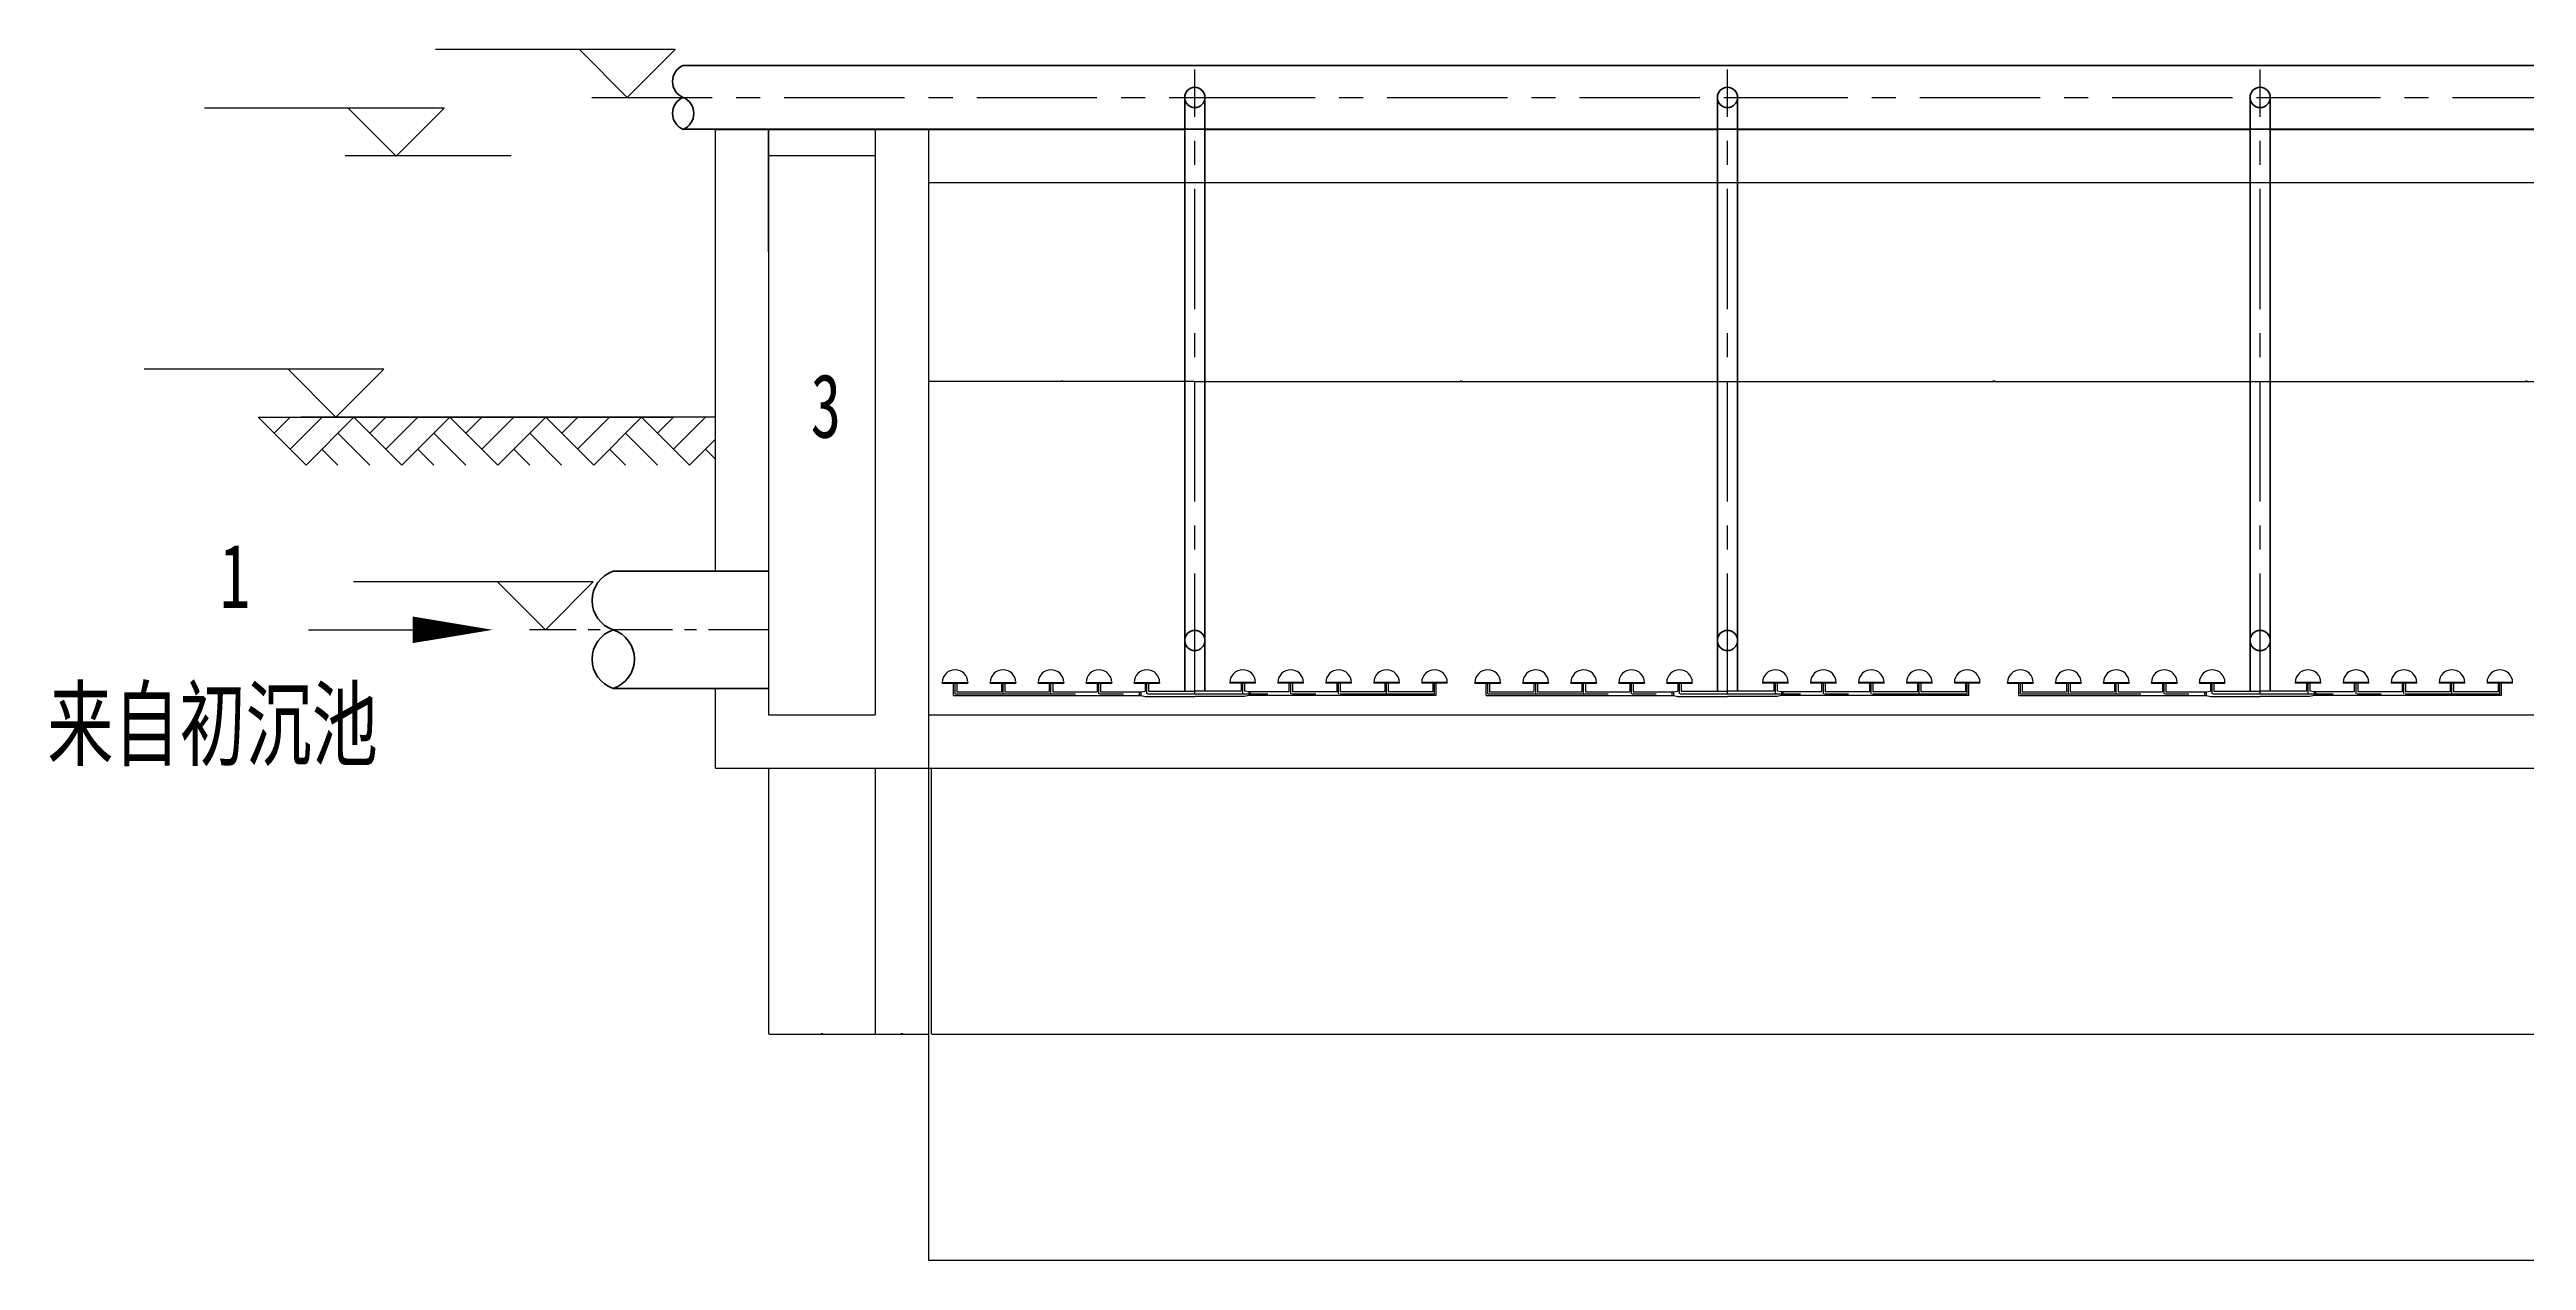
# Model space of a CAD drawing. Header units: millimetres. Extents: x -299291 to 688124, y -407813 to 623474.
# Drawn here: x 547299 to 560378, y -309678 to -303281 of the extents above; entities that cross this region are included whole.
import ezdxf

# ---------------------------------------------------------------- set-up
doc = ezdxf.new("R2010")
doc.units = ezdxf.units.MM
doc.linetypes.add('CENTER', pattern=[50.8, 31.75, -6.35, 6.35, -6.35])
doc.layers.add('空气管', color=2, linetype='Continuous', lineweight=53)
doc.layers.add('轴线', color=6, linetype='CENTER')
doc.styles.get("Standard").update_dxf_attribs({"font": 'txt', "bigfont": 'gbcbig.shx'})
doc.styles.add('长仿宋体', font='simfang.ttf', dxfattribs={"width": 0.7})
doc.dimstyles.new('ISO-25', dxfattribs={"dimtxt": 2.5, "dimasz": 2.5, "dimexe": 1.25, "dimexo": 0.625, "dimtad": 1, "dimtxsty": 'Standard', "dimcen": 2.5, "dimadec": 0, "dimazin": 0, "dimtfac": 1, "dimtmove": 0, "dimatfit": 3, "dimfxl": 1, "dimarcsym": 0})

# ---------------------------------------------------------------- blocks, each defined once
blk = doc.blocks.new('biao')
for p, q in [((39035, 59304), (42035, 59304)), ((39035, 59304), (39635, 59304)), ((39635, 58704), (39035, 59304)), ((39635, 58704), (40235, 59304))]:
    blk.add_line(p, q)
blk = doc.blocks.new('*D190')
at = {"color": 0, "lineweight": -2, "ltscale": 20, "transparency": 16777216}
for p, q in [((551940, -305035), (551940, -305034)), ((553344, -305035), (551943, -305035)), ((553346, -305035), (553346, -305034))]:
    blk.add_line(p, q, dxfattribs=at)
at = {"color": 0, "ltscale": 20, "transparency": 16777216}
for points in [[(551943, -305035), (551943, -305036), (551940, -305035)], [(553344, -305035), (553344, -305036), (553346, -305035)]]:
    blk.add_solid(points, dxfattribs=at)
at = {"layer": 'Defpoints', "color": 0, "ltscale": 20, "transparency": 16777216}
for p in [(551940, -305035), (551940, -305035), (553346, -305035)]:
    blk.add_point(p, dxfattribs=at)
at = {"color": 0, "ltscale": 20, "transparency": 16777216, "insert": (552643, -305033), "char_height": 2.5, "attachment_point": 5}
blk.add_mtext('1406,25', dxfattribs=at)
blk = doc.blocks.new('*D191')
at = {"color": 0, "lineweight": -2, "ltscale": 20, "transparency": 16777216}
for p, q in [((553346, -305035), (553346, -305034)), ((553349, -305035), (556156, -305035)), ((556159, -305035), (556159, -305034))]:
    blk.add_line(p, q, dxfattribs=at)
at = {"color": 0, "ltscale": 20, "transparency": 16777216}
for points in [[(553349, -305035), (553349, -305036), (553346, -305035)], [(556156, -305035), (556156, -305036), (556159, -305035)]]:
    blk.add_solid(points, dxfattribs=at)
at = {"layer": 'Defpoints', "color": 0, "ltscale": 20, "transparency": 16777216}
for p in [(553346, -305035), (556159, -305035), (556159, -305035)]:
    blk.add_point(p, dxfattribs=at)
at = {"color": 0, "ltscale": 20, "transparency": 16777216, "insert": (554753, -305033), "char_height": 2.5, "attachment_point": 5}
blk.add_mtext('2812,5', dxfattribs=at)
blk = doc.blocks.new('*D192')
at = {"color": 0, "lineweight": -2, "ltscale": 20, "transparency": 16777216}
for p, q in [((556159, -305035), (556159, -305034)), ((556161, -305035), (558969, -305035)), ((558971, -305036), (558971, -305037))]:
    blk.add_line(p, q, dxfattribs=at)
at = {"color": 0, "ltscale": 20, "transparency": 16777216}
for points in [[(556161, -305035), (556161, -305036), (556159, -305035)], [(558969, -305035), (558969, -305036), (558971, -305035)]]:
    blk.add_solid(points, dxfattribs=at)
at = {"layer": 'Defpoints', "color": 0, "ltscale": 20, "transparency": 16777216}
for p in [(556159, -305035), (558971, -305035), (558971, -305035)]:
    blk.add_point(p, dxfattribs=at)
at = {"color": 0, "ltscale": 20, "transparency": 16777216, "insert": (557565, -305033), "char_height": 2.5, "attachment_point": 5}
blk.add_mtext('2812,5', dxfattribs=at)
blk = doc.blocks.new('*D193')
at = {"color": 0, "lineweight": -2, "ltscale": 20, "transparency": 16777216}
for p, q in [((558971, -305035), (558971, -305034)), ((558974, -305035), (561781, -305035)), ((561784, -305035), (561784, -305034))]:
    blk.add_line(p, q, dxfattribs=at)
at = {"color": 0, "ltscale": 20, "transparency": 16777216}
for points in [[(558974, -305035), (558974, -305036), (558971, -305035)], [(561781, -305035), (561781, -305036), (561784, -305035)]]:
    blk.add_solid(points, dxfattribs=at)
at = {"layer": 'Defpoints', "color": 0, "ltscale": 20, "transparency": 16777216}
for p in [(558971, -305035), (561784, -305035), (561784, -305035)]:
    blk.add_point(p, dxfattribs=at)
at = {"color": 0, "ltscale": 20, "transparency": 16777216, "insert": (560378, -305033), "char_height": 2.5, "attachment_point": 5}
blk.add_mtext('2812,5', dxfattribs=at)
blk = doc.blocks.new('*D182')
at = {"color": 0, "lineweight": -2, "ltscale": 20, "transparency": 16777216}
for p, q in [((551096, -307079), (551096, -308483)), ((551659, -307079), (551659, -308483)), ((551099, -308482), (551656, -308482))]:
    blk.add_line(p, q, dxfattribs=at)
at = {"color": 0, "ltscale": 20, "transparency": 16777216}
for points in [[(551099, -308482), (551099, -308483), (551096, -308482)], [(551656, -308482), (551656, -308483), (551659, -308482)]]:
    blk.add_solid(points, dxfattribs=at)
at = {"layer": 'Defpoints', "color": 0, "ltscale": 20, "transparency": 16777216}
for p in [(551096, -307078), (551659, -307078), (551659, -308482)]:
    blk.add_point(p, dxfattribs=at)
at = {"color": 0, "ltscale": 20, "transparency": 16777216, "insert": (551378, -308480), "char_height": 2.5, "attachment_point": 5}
blk.add_mtext('562,5', dxfattribs=at)
blk = doc.blocks.new('*D206')
at = {"color": 0, "lineweight": -2, "ltscale": 20, "transparency": 16777216}
for p, q in [((551659, -307079), (551659, -308483)), ((551940, -307079), (551940, -308483)), ((551661, -308482), (551938, -308482))]:
    blk.add_line(p, q, dxfattribs=at)
at = {"color": 0, "ltscale": 20, "transparency": 16777216}
for points in [[(551661, -308482), (551661, -308483), (551659, -308482)], [(551938, -308482), (551938, -308483), (551940, -308482)]]:
    blk.add_solid(points, dxfattribs=at)
at = {"layer": 'Defpoints', "color": 0, "ltscale": 20, "transparency": 16777216}
for p in [(551659, -307078), (551940, -307078), (551940, -308482)]:
    blk.add_point(p, dxfattribs=at)
at = {"color": 0, "ltscale": 20, "transparency": 16777216, "insert": (551799, -308480), "char_height": 2.5, "attachment_point": 5}
blk.add_mtext('281,25', dxfattribs=at)
blk = doc.blocks.new('*D189')
at = {"color": 0, "lineweight": -2, "ltscale": 20, "transparency": 16777216}
for p, q in [((551954, -307079), (551954, -308483)), ((607360, -307079), (607360, -308483)), ((551957, -308482), (607358, -308482))]:
    blk.add_line(p, q, dxfattribs=at)
at = {"color": 0, "ltscale": 20, "transparency": 16777216}
for points in [[(551957, -308482), (551957, -308483), (551954, -308482)], [(607358, -308482), (607358, -308483), (607360, -308482)]]:
    blk.add_solid(points, dxfattribs=at)
at = {"layer": 'Defpoints', "color": 0, "ltscale": 20, "transparency": 16777216}
for p in [(551954, -307078), (607360, -307078), (607360, -308482)]:
    blk.add_point(p, dxfattribs=at)
at = {"color": 0, "ltscale": 20, "transparency": 16777216, "insert": (579657, -308480), "char_height": 2.5, "attachment_point": 5}
blk.add_mtext('55406,25', dxfattribs=at)
blk = doc.blocks.new('*D222')
at = {"color": 0, "lineweight": -2, "ltscale": 20, "transparency": 16777216}
for p, q in [((551940, -306797), (551940, -309678)), ((613843, -306797), (613843, -309678)), ((551943, -309677), (613841, -309677))]:
    blk.add_line(p, q, dxfattribs=at)
at = {"color": 0, "ltscale": 20, "transparency": 16777216}
for points in [[(551943, -309677), (551943, -309678), (551940, -309677)], [(613841, -309677), (613841, -309678), (613843, -309677)]]:
    blk.add_solid(points, dxfattribs=at)
at = {"layer": 'Defpoints', "color": 0, "ltscale": 20, "transparency": 16777216}
for p in [(551940, -306797), (613843, -306797), (613843, -309677)]:
    blk.add_point(p, dxfattribs=at)
at = {"color": 0, "ltscale": 20, "transparency": 16777216, "insert": (582892, -309675), "char_height": 2.5, "attachment_point": 5}
blk.add_mtext('61903,13', dxfattribs=at)

msp = doc.modelspace()

# ---------------------------------------------------------------- linework, layer by layer
at = {"ltscale": 10}
for p, q in [((550815.035, -306037.266), (550815.035, -303702.891)), ((550815.035, -303702.891), (551096.285, -303702.891)), ((551096.285, -303702.891), (551096.285, -306796.641)), ((551658.785, -303702.891), (551940.035, -303702.891)), ((551658.785, -303702.891), (551658.785, -306796.641)), ((551940.035, -303702.891), (551940.035, -306796.641)), ((550815.035, -307077.891), (550815.035, -306656.016)), ((551096.285, -306796.641), (551658.785, -306796.641)), ((551940.035, -306796.641), (596940.035, -306796.641)), ((550815.035, -307077.891), (598908.785, -307077.891))]:
    msp.add_line(p, q, dxfattribs=at)
at = {"color": 0, "ltscale": 20}
for p, q in [((551096.285, -303702.891), (553292.848, -303702.891)), ((553399.723, -303702.891), (556105.348, -303702.891)), ((556212.223, -303702.891), (558917.848, -303702.891)), ((559024.723, -303702.891), (561730.348, -303702.891))]:
    msp.add_line(p, q, dxfattribs=at)
at = {"ltscale": 20}
for p, q in [((551096.285, -304349.766), (551096.285, -303702.891)), ((549736.46, -303843.516), (548860.894, -303843.516))]:
    msp.add_line(p, q, dxfattribs=at)
at = {"color": 4, "ltscale": 20}
msp.add_line((551658.785, -303843.516), (551096.285, -303843.516), dxfattribs=at)
at = {"color": 4, "ltscale": 10}
msp.add_line((551940.035, -303984.141), (596940.035, -303984.141), dxfattribs=at)
for p, q in [((548400.471, -305223.328), (550588.562, -305223.328)), ((548400.471, -305223.328), (548653.596, -305476.453)), ((548569.221, -305223.328), (548484.585, -305307.964)), ((548737.971, -305223.328), (548568.96, -305392.339)), ((550815.035, -305223.328), (548626.945, -305223.328)), ((548906.721, -305223.328), (548653.596, -305476.453)), ((548906.721, -305223.328), (549159.846, -305476.453)), ((549075.471, -305223.328), (548990.835, -305307.964)), ((549244.221, -305223.328), (549075.21, -305392.339)), ((549412.971, -305223.328), (549159.846, -305476.453)), ((549412.971, -305223.328), (549666.096, -305476.453)), ((549581.721, -305223.328), (549497.085, -305307.964)), ((549750.471, -305223.328), (549581.46, -305392.339)), ((549919.221, -305223.328), (549666.096, -305476.453)), ((549919.221, -305223.328), (550172.346, -305476.453)), ((550087.971, -305223.328), (550003.335, -305307.964)), ((550256.721, -305223.328), (550087.71, -305392.339)), ((550425.471, -305223.328), (550172.346, -305476.453)), ((550425.471, -305223.328), (550678.596, -305476.453)), ((550594.221, -305223.328), (550509.585, -305307.964)), ((550762.971, -305223.328), (550593.96, -305392.339)), ((548822.165, -305307.885), (548990.733, -305476.453)), ((549328.415, -305307.885), (549496.983, -305476.453)), ((549834.665, -305307.885), (550003.233, -305476.453)), ((550340.915, -305307.885), (550509.483, -305476.453)), ((550815.035, -305340.014), (550678.596, -305476.453)), ((548737.79, -305392.26), (548821.983, -305476.453)), ((549244.04, -305392.26), (549328.233, -305476.453)), ((549750.29, -305392.26), (549834.483, -305476.453)), ((550256.54, -305392.26), (550340.733, -305476.453)), ((550762.79, -305392.26), (550815.035, -305444.506))]:
    msp.add_line(p, q)
at = {"lineweight": 25, "ltscale": 100}
msp.add_line((548665.795, -306346.641), (549217.045, -306346.641), dxfattribs=at)
msp.add_lwpolyline([(549217.045, -306346.641, 140.625, 0, 0), (549638.92, -306346.641, 0, 0, 0)], format="xyseb", dxfattribs=at)
at = {"layer": '空气管', "ltscale": 20}
for p, q in [((550644.768, -303365.391), (561783.785, -303365.391)), ((553292.848, -303534.141), (553292.848, -306402.891)), ((553399.723, -306402.891), (553399.723, -303534.141)), ((556105.348, -303534.141), (556105.348, -306402.891)), ((556212.223, -306402.891), (556212.223, -303534.141)), ((558917.848, -303534.141), (558917.848, -306402.891)), ((559024.723, -306402.891), (559024.723, -303534.141)), ((550644.768, -303701.331), (561783.785, -303701.331)), ((553292.848, -306402.891), (553292.848, -306670.078)), ((553399.723, -306402.891), (553399.723, -306670.078)), ((556105.348, -306402.891), (556105.348, -306670.078)), ((556212.223, -306402.891), (556212.223, -306670.078)), ((558917.848, -306402.891), (558917.848, -306670.078)), ((559024.723, -306402.891), (559024.723, -306670.078))]:
    msp.add_line(p, q, dxfattribs=at)
at = {"layer": '空气管', "color": 1, "ltscale": 10}
for p, q in [((551096.285, -306037.266), (550275.957, -306037.266)), ((551096.285, -306656.016), (550275.957, -306656.016))]:
    msp.add_line(p, q, dxfattribs=at)
at = {"layer": '空气管', "lineweight": -2, "ltscale": 20}
for p, q in [((552013.16, -306627.891), (552013.16, -306625.078)), ((552013.16, -306625.078), (552148.16, -306625.078)), ((552013.16, -306627.891), (552148.16, -306627.891)), ((552071.66, -306693.141), (552071.66, -306627.891)), ((552089.66, -306627.891), (552089.66, -306675.141)), ((552089.66, -306675.141), (552324.785, -306675.141)), ((552148.16, -306625.078), (552148.16, -306627.891)), ((552266.285, -306627.891), (552266.285, -306625.078)), ((552266.285, -306625.078), (552401.285, -306625.078)), ((552266.285, -306627.891), (552401.285, -306627.891)), ((552324.785, -306627.891), (552324.785, -306675.141)), ((552342.785, -306627.891), (552342.785, -306675.141)), ((552342.785, -306675.141), (552577.91, -306675.141)), ((552401.285, -306625.078), (552401.285, -306627.891)), ((552519.41, -306627.891), (552519.41, -306625.078)), ((552519.41, -306625.078), (552654.41, -306625.078)), ((552519.41, -306627.891), (552654.41, -306627.891)), ((552577.91, -306627.891), (552577.91, -306675.141)), ((552595.91, -306627.891), (552595.91, -306675.141)), ((552595.91, -306675.141), (552831.035, -306675.141)), ((552654.41, -306625.078), (552654.41, -306627.891)), ((552772.535, -306627.891), (552772.535, -306625.078)), ((552772.535, -306625.078), (552907.535, -306625.078)), ((552772.535, -306627.891), (552907.535, -306627.891)), ((552831.035, -306627.891), (552831.035, -306675.141)), ((552849.035, -306627.891), (552849.035, -306675.141)), ((552849.035, -306675.141), (553061.66, -306675.141)), ((552907.535, -306625.078), (552907.535, -306627.891)), ((553025.66, -306627.891), (553025.66, -306625.078)), ((553025.66, -306625.078), (553160.66, -306625.078)), ((553025.66, -306627.891), (553160.66, -306627.891)), ((553053.223, -306675.141), (553053.223, -306693.141)), ((553061.66, -306675.141), (553084.16, -306670.078)), ((553061.66, -306675.141), (553061.66, -306693.141)), ((553084.16, -306627.891), (553084.16, -306670.078)), ((553102.16, -306627.891), (553102.16, -306670.078)), ((553102.16, -306670.078), (553346.285, -306670.078)), ((553160.66, -306625.078), (553160.66, -306627.891)), ((553590.41, -306670.078), (553346.285, -306670.078)), ((553666.91, -306625.078), (553531.91, -306625.078)), ((553531.91, -306625.078), (553531.91, -306627.891)), ((553666.91, -306627.891), (553531.91, -306627.891)), ((553590.41, -306627.891), (553590.41, -306670.078)), ((553608.41, -306627.891), (553608.41, -306670.078)), ((553630.91, -306675.141), (553608.41, -306670.078)), ((553843.535, -306675.141), (553630.91, -306675.141)), ((553630.91, -306675.141), (553630.91, -306693.141)), ((553639.348, -306675.141), (553639.348, -306693.141)), ((553666.91, -306627.891), (553666.91, -306625.078)), ((553920.035, -306625.078), (553785.035, -306625.078)), ((553785.035, -306625.078), (553785.035, -306627.891)), ((553920.035, -306627.891), (553785.035, -306627.891)), ((553843.535, -306627.891), (553843.535, -306675.141)), ((553861.535, -306627.891), (553861.535, -306675.141)), ((554096.66, -306675.141), (553861.535, -306675.141)), ((553920.035, -306627.891), (553920.035, -306625.078)), ((554173.16, -306625.078), (554038.16, -306625.078)), ((554038.16, -306625.078), (554038.16, -306627.891)), ((554173.16, -306627.891), (554038.16, -306627.891)), ((554096.66, -306627.891), (554096.66, -306675.141)), ((554114.66, -306627.891), (554114.66, -306675.141)), ((554349.785, -306675.141), (554114.66, -306675.141)), ((554173.16, -306627.891), (554173.16, -306625.078)), ((554426.285, -306625.078), (554291.285, -306625.078)), ((554291.285, -306625.078), (554291.285, -306627.891)), ((554426.285, -306627.891), (554291.285, -306627.891)), ((554349.785, -306627.891), (554349.785, -306675.141)), ((554367.785, -306627.891), (554367.785, -306675.141)), ((554602.91, -306675.141), (554367.785, -306675.141)), ((554426.285, -306627.891), (554426.285, -306625.078)), ((554679.41, -306625.078), (554544.41, -306625.078)), ((554544.41, -306625.078), (554544.41, -306627.891)), ((554679.41, -306627.891), (554544.41, -306627.891)), ((554602.91, -306627.891), (554602.91, -306675.141)), ((554620.91, -306693.141), (554620.91, -306627.891)), ((554679.41, -306627.891), (554679.41, -306625.078)), ((554825.66, -306627.891), (554825.66, -306625.078)), ((554825.66, -306625.078), (554960.66, -306625.078)), ((554825.66, -306627.891), (554960.66, -306627.891)), ((554884.16, -306693.141), (554884.16, -306627.891)), ((554902.16, -306627.891), (554902.16, -306675.141)), ((554902.16, -306675.141), (555137.285, -306675.141)), ((554960.66, -306625.078), (554960.66, -306627.891)), ((555078.785, -306627.891), (555078.785, -306625.078)), ((555078.785, -306625.078), (555213.785, -306625.078)), ((555078.785, -306627.891), (555213.785, -306627.891)), ((555137.285, -306627.891), (555137.285, -306675.141)), ((555155.285, -306627.891), (555155.285, -306675.141)), ((555155.285, -306675.141), (555390.41, -306675.141)), ((555213.785, -306625.078), (555213.785, -306627.891)), ((555331.91, -306627.891), (555331.91, -306625.078)), ((555331.91, -306625.078), (555466.91, -306625.078)), ((555331.91, -306627.891), (555466.91, -306627.891)), ((555390.41, -306627.891), (555390.41, -306675.141)), ((555408.41, -306627.891), (555408.41, -306675.141)), ((555408.41, -306675.141), (555643.535, -306675.141)), ((555466.91, -306625.078), (555466.91, -306627.891)), ((555585.035, -306627.891), (555585.035, -306625.078)), ((555585.035, -306625.078), (555720.035, -306625.078)), ((555585.035, -306627.891), (555720.035, -306627.891)), ((555643.535, -306627.891), (555643.535, -306675.141)), ((555661.535, -306627.891), (555661.535, -306675.141)), ((555661.535, -306675.141), (555874.16, -306675.141)), ((555720.035, -306625.078), (555720.035, -306627.891)), ((555838.16, -306627.891), (555838.16, -306625.078)), ((555838.16, -306625.078), (555973.16, -306625.078)), ((555838.16, -306627.891), (555973.16, -306627.891)), ((555865.723, -306675.141), (555865.723, -306693.141)), ((555874.16, -306675.141), (555896.66, -306670.078)), ((555874.16, -306675.141), (555874.16, -306693.141)), ((555896.66, -306627.891), (555896.66, -306670.078)), ((555914.66, -306627.891), (555914.66, -306670.078)), ((555914.66, -306670.078), (556158.785, -306670.078)), ((555973.16, -306625.078), (555973.16, -306627.891)), ((556402.91, -306670.078), (556158.785, -306670.078)), ((556479.41, -306625.078), (556344.41, -306625.078)), ((556344.41, -306625.078), (556344.41, -306627.891)), ((556479.41, -306627.891), (556344.41, -306627.891)), ((556402.91, -306627.891), (556402.91, -306670.078)), ((556420.91, -306627.891), (556420.91, -306670.078)), ((556443.41, -306675.141), (556420.91, -306670.078)), ((556656.035, -306675.141), (556443.41, -306675.141)), ((556443.41, -306675.141), (556443.41, -306693.141)), ((556451.848, -306675.141), (556451.848, -306693.141)), ((556479.41, -306627.891), (556479.41, -306625.078)), ((556732.535, -306625.078), (556597.535, -306625.078)), ((556597.535, -306625.078), (556597.535, -306627.891)), ((556732.535, -306627.891), (556597.535, -306627.891)), ((556656.035, -306627.891), (556656.035, -306675.141)), ((556674.035, -306627.891), (556674.035, -306675.141)), ((556909.16, -306675.141), (556674.035, -306675.141)), ((556732.535, -306627.891), (556732.535, -306625.078)), ((556985.66, -306625.078), (556850.66, -306625.078)), ((556850.66, -306625.078), (556850.66, -306627.891)), ((556985.66, -306627.891), (556850.66, -306627.891)), ((556909.16, -306627.891), (556909.16, -306675.141)), ((556927.16, -306627.891), (556927.16, -306675.141)), ((557162.285, -306675.141), (556927.16, -306675.141)), ((556985.66, -306627.891), (556985.66, -306625.078)), ((557238.785, -306625.078), (557103.785, -306625.078)), ((557103.785, -306625.078), (557103.785, -306627.891)), ((557238.785, -306627.891), (557103.785, -306627.891)), ((557162.285, -306627.891), (557162.285, -306675.141)), ((557180.285, -306627.891), (557180.285, -306675.141)), ((557415.41, -306675.141), (557180.285, -306675.141)), ((557238.785, -306627.891), (557238.785, -306625.078)), ((557491.91, -306625.078), (557356.91, -306625.078)), ((557356.91, -306625.078), (557356.91, -306627.891)), ((557491.91, -306627.891), (557356.91, -306627.891)), ((557415.41, -306627.891), (557415.41, -306675.141)), ((557433.41, -306693.141), (557433.41, -306627.891)), ((557491.91, -306627.891), (557491.91, -306625.078)), ((557638.16, -306627.891), (557638.16, -306625.078)), ((557638.16, -306625.078), (557773.16, -306625.078)), ((557638.16, -306627.891), (557773.16, -306627.891)), ((557696.66, -306693.141), (557696.66, -306627.891)), ((557714.66, -306627.891), (557714.66, -306675.141)), ((557714.66, -306675.141), (557949.785, -306675.141)), ((557773.16, -306625.078), (557773.16, -306627.891)), ((557891.285, -306627.891), (557891.285, -306625.078)), ((557891.285, -306625.078), (558026.285, -306625.078)), ((557891.285, -306627.891), (558026.285, -306627.891)), ((557949.785, -306627.891), (557949.785, -306675.141)), ((557967.785, -306627.891), (557967.785, -306675.141)), ((557967.785, -306675.141), (558202.91, -306675.141)), ((558026.285, -306625.078), (558026.285, -306627.891)), ((558144.41, -306627.891), (558144.41, -306625.078)), ((558144.41, -306625.078), (558279.41, -306625.078)), ((558144.41, -306627.891), (558279.41, -306627.891)), ((558202.91, -306627.891), (558202.91, -306675.141)), ((558220.91, -306627.891), (558220.91, -306675.141)), ((558220.91, -306675.141), (558456.035, -306675.141)), ((558279.41, -306625.078), (558279.41, -306627.891)), ((558397.535, -306627.891), (558397.535, -306625.078)), ((558397.535, -306625.078), (558532.535, -306625.078)), ((558397.535, -306627.891), (558532.535, -306627.891)), ((558456.035, -306627.891), (558456.035, -306675.141)), ((558474.035, -306627.891), (558474.035, -306675.141)), ((558474.035, -306675.141), (558686.66, -306675.141)), ((558532.535, -306625.078), (558532.535, -306627.891)), ((558650.66, -306627.891), (558650.66, -306625.078)), ((558650.66, -306625.078), (558785.66, -306625.078)), ((558650.66, -306627.891), (558785.66, -306627.891)), ((558678.223, -306675.141), (558678.223, -306693.141)), ((558686.66, -306675.141), (558709.16, -306670.078)), ((558686.66, -306675.141), (558686.66, -306693.141)), ((558709.16, -306627.891), (558709.16, -306670.078)), ((558727.16, -306627.891), (558727.16, -306670.078)), ((558727.16, -306670.078), (558971.285, -306670.078)), ((558785.66, -306625.078), (558785.66, -306627.891)), ((559215.41, -306670.078), (558971.285, -306670.078)), ((559291.91, -306625.078), (559156.91, -306625.078)), ((559156.91, -306625.078), (559156.91, -306627.891)), ((559291.91, -306627.891), (559156.91, -306627.891)), ((559215.41, -306627.891), (559215.41, -306670.078)), ((559233.41, -306627.891), (559233.41, -306670.078)), ((559255.91, -306675.141), (559233.41, -306670.078)), ((559468.535, -306675.141), (559255.91, -306675.141)), ((559255.91, -306675.141), (559255.91, -306693.141)), ((559264.348, -306675.141), (559264.348, -306693.141)), ((559291.91, -306627.891), (559291.91, -306625.078)), ((559545.035, -306625.078), (559410.035, -306625.078)), ((559410.035, -306625.078), (559410.035, -306627.891)), ((559545.035, -306627.891), (559410.035, -306627.891)), ((559468.535, -306627.891), (559468.535, -306675.141)), ((559486.535, -306627.891), (559486.535, -306675.141)), ((559721.66, -306675.141), (559486.535, -306675.141)), ((559545.035, -306627.891), (559545.035, -306625.078)), ((559798.16, -306625.078), (559663.16, -306625.078)), ((559663.16, -306625.078), (559663.16, -306627.891)), ((559798.16, -306627.891), (559663.16, -306627.891)), ((559721.66, -306627.891), (559721.66, -306675.141)), ((559739.66, -306627.891), (559739.66, -306675.141)), ((559974.785, -306675.141), (559739.66, -306675.141)), ((559798.16, -306627.891), (559798.16, -306625.078)), ((560051.285, -306625.078), (559916.285, -306625.078)), ((559916.285, -306625.078), (559916.285, -306627.891)), ((560051.285, -306627.891), (559916.285, -306627.891)), ((559974.785, -306627.891), (559974.785, -306675.141)), ((559992.785, -306627.891), (559992.785, -306675.141)), ((560227.91, -306675.141), (559992.785, -306675.141)), ((560051.285, -306627.891), (560051.285, -306625.078)), ((560304.41, -306625.078), (560169.41, -306625.078)), ((560169.41, -306625.078), (560169.41, -306627.891)), ((560304.41, -306627.891), (560169.41, -306627.891)), ((560227.91, -306627.891), (560227.91, -306675.141)), ((560245.91, -306693.141), (560245.91, -306627.891)), ((560304.41, -306627.891), (560304.41, -306625.078)), ((552071.66, -306693.141), (553061.66, -306693.141)), ((553061.66, -306693.141), (553084.16, -306698.203)), ((553084.16, -306698.203), (553346.285, -306698.203)), ((553608.41, -306698.203), (553346.285, -306698.203)), ((553630.91, -306693.141), (553608.41, -306698.203)), ((554620.91, -306693.141), (553630.91, -306693.141)), ((554884.16, -306693.141), (555874.16, -306693.141)), ((555874.16, -306693.141), (555896.66, -306698.203)), ((555896.66, -306698.203), (556158.785, -306698.203)), ((556420.91, -306698.203), (556158.785, -306698.203)), ((556443.41, -306693.141), (556420.91, -306698.203)), ((557433.41, -306693.141), (556443.41, -306693.141)), ((557696.66, -306693.141), (558686.66, -306693.141)), ((558686.66, -306693.141), (558709.16, -306698.203)), ((558709.16, -306698.203), (558971.285, -306698.203)), ((559233.41, -306698.203), (558971.285, -306698.203)), ((559255.91, -306693.141), (559233.41, -306698.203)), ((560245.91, -306693.141), (559255.91, -306693.141))]:
    msp.add_line(p, q, dxfattribs=at)
at = {"layer": '空气管', "ltscale": 20}
for centre in [(553346.285, -303534.141), (556158.785, -303534.141), (558971.285, -303534.141), (553346.285, -306402.891), (556158.785, -306402.891), (558971.285, -306402.891)]:
    msp.add_circle(centre, 53.438, dxfattribs=at)
for centre, start, end in [((550679.916, -303449.766), 112.6151133, 247.3848867), ((550679.916, -303618.516), 112.6151133, 247.3848867), ((550609.62, -303618.516), 292.6151133, 67.3848867)]:
    msp.add_arc(centre, 91.403, start, end, dxfattribs=at)
at = {"layer": '空气管', "color": 1, "ltscale": 10}
for centre, start, end in [((550326.976, -306191.953), 108.2533579, 251.7466421), ((550326.976, -306501.328), 108.2533579, 251.7466421), ((550224.939, -306501.328), 288.2533579, 71.7466421)]:
    msp.add_arc(centre, 162.884, start, end, dxfattribs=at)
at = {"layer": '空气管', "lineweight": -2, "ltscale": 20}
for centre in [(552080.66, -306625.078), (552333.785, -306625.078), (552586.91, -306625.078), (552840.035, -306625.078), (553093.16, -306625.078), (553599.41, -306625.078), (553852.535, -306625.078), (554105.66, -306625.078), (554358.785, -306625.078), (554611.91, -306625.078), (554893.16, -306625.078), (555146.285, -306625.078), (555399.41, -306625.078), (555652.535, -306625.078), (555905.66, -306625.078), (556411.91, -306625.078), (556665.035, -306625.078), (556918.16, -306625.078), (557171.285, -306625.078), (557424.41, -306625.078), (557705.66, -306625.078), (557958.785, -306625.078), (558211.91, -306625.078), (558465.035, -306625.078), (558718.16, -306625.078), (559224.41, -306625.078), (559477.535, -306625.078), (559730.66, -306625.078), (559983.785, -306625.078), (560236.91, -306625.078)]:
    msp.add_arc(centre, 67.5, 0, 180, dxfattribs=at)
at = {"layer": '轴线', "ltscale": 20}
for p, q in [((553346.285, -306684.141), (553346.285, -303386.74)), ((556158.785, -306684.141), (556158.785, -303386.74)), ((558971.285, -306684.141), (558971.285, -303386.74)), ((550162.889, -303534.141), (553346.285, -303534.141)), ((553346.285, -303534.141), (556158.785, -303534.141)), ((556158.785, -303534.141), (558971.285, -303534.141)), ((558971.285, -303534.141), (561783.785, -303534.141)), ((552080.66, -306684.141), (554611.91, -306684.141)), ((554893.16, -306684.141), (557424.41, -306684.141)), ((557705.66, -306684.141), (560236.91, -306684.141))]:
    msp.add_line(p, q, dxfattribs=at)
at = {"layer": '轴线', "ltscale": 10}
msp.add_line((551096.285, -306346.641), (549832.966, -306346.641), dxfattribs=at)
at = {"layer": '轴线', "lineweight": -2, "ltscale": 20}
for p, q in [((552080.66, -306684.141), (552080.66, -306627.891)), ((552333.785, -306684.141), (552333.785, -306627.891)), ((552586.91, -306684.141), (552586.91, -306627.891)), ((552840.035, -306684.141), (552840.035, -306627.891)), ((553093.16, -306684.141), (553093.16, -306627.891)), ((553599.41, -306684.141), (553599.41, -306627.891)), ((553852.535, -306684.141), (553852.535, -306627.891)), ((554105.66, -306684.141), (554105.66, -306627.891)), ((554358.785, -306684.141), (554358.785, -306627.891)), ((554611.91, -306684.141), (554611.91, -306627.891)), ((554893.16, -306684.141), (554893.16, -306627.891)), ((555146.285, -306684.141), (555146.285, -306627.891)), ((555399.41, -306684.141), (555399.41, -306627.891)), ((555652.535, -306684.141), (555652.535, -306627.891)), ((555905.66, -306684.141), (555905.66, -306627.891)), ((556411.91, -306684.141), (556411.91, -306627.891)), ((556665.035, -306684.141), (556665.035, -306627.891)), ((556918.16, -306684.141), (556918.16, -306627.891)), ((557171.285, -306684.141), (557171.285, -306627.891)), ((557424.41, -306684.141), (557424.41, -306627.891)), ((557705.66, -306684.141), (557705.66, -306627.891)), ((557958.785, -306684.141), (557958.785, -306627.891)), ((558211.91, -306684.141), (558211.91, -306627.891)), ((558465.035, -306684.141), (558465.035, -306627.891)), ((558718.16, -306684.141), (558718.16, -306627.891)), ((559224.41, -306684.141), (559224.41, -306627.891)), ((559477.535, -306684.141), (559477.535, -306627.891)), ((559730.66, -306684.141), (559730.66, -306627.891)), ((559983.785, -306684.141), (559983.785, -306627.891)), ((560236.91, -306684.141), (560236.91, -306627.891))]:
    msp.add_line(p, q, dxfattribs=at)

# ---------------------------------------------------------------- block references
at = {"xscale": -0.421875, "yscale": 0.421875, "zscale": 0.421875}
for p in [(567070.925, -328300.031), (565850.46, -328609.406), (565532.681, -329989.219), (566638.189, -331112.531)]:
    msp.add_blockref('biao', p, dxfattribs=at)

# ---------------------------------------------------------------- texts
at = {"style": '长仿宋体'}
for s, insert, char_height, width, attachment_point in [('3', (551318.196, -304994.161), 337.5, 14319.40364, 1), ('1', (548197.505, -305893.111), 337.5, 14319.40364, 1), ('来自初沉池', (549032.875, -306661.532), 365.625, 2733.12454, 3)]:
    msp.add_mtext(s, dxfattribs=dict(at, insert=insert, char_height=char_height, width=width, attachment_point=attachment_point))

# ---------------------------------------------------------------- dimensions: what is measured, and where the dimension line sits
at = {"ltscale": 20}
for base, p1, p2, picture, middle in [((551940.035, -305035.441), (553346.285, -305035.441), (551940.035, -305035.441), '*D190', (552643.16, -305033.357)), ((556158.785, -305035.441), (553346.285, -305035.441), (556158.785, -305035.441), '*D191', (554752.535, -305033.357)), ((558971.285, -305035.441), (556158.785, -305035.441), (558971.285, -305035.441), '*D192', (557565.035, -305033.357)), ((561783.785, -305035.441), (558971.285, -305035.441), (561783.785, -305035.441), '*D193', (560377.535, -305033.357)), ((613843.160322004, -309677.125800142), (551940.035322004, -306796.640962806), (613843.160322004, -306796.640962806), '*D222', (582891.597822004, -309675.042466809)), ((551940.035, -308482.243), (551658.785, -307077.891), (551940.035, -307077.891), '*D206', (551799.41, -308480.16))]:
    dim = msp.add_linear_dim(base=base, p1=p1, p2=p2, dimstyle='ISO-25', dxfattribs=at)
    dim.commit()
    dim.dimension.update_dxf_attribs({"geometry": picture, "text_midpoint": middle})
dim = msp.add_linear_dim(base=(551658.785, -308482.243), p1=(551096.285, -307077.891), p2=(551658.785, -307077.891), dimstyle='ISO-25', dxfattribs=at)
dim.commit()
dim.dimension.update_dxf_attribs({"geometry": '*D182', "text_midpoint": (551377.535, -308482.243), "dimtype": 160})
at = {"color": 0, "ltscale": 20}
dim = msp.add_linear_dim(base=(607360.348, -308482.243), p1=(551954.098, -307077.891), p2=(607360.348, -307077.891), dimstyle='ISO-25', dxfattribs=at)
dim.commit()
dim.dimension.update_dxf_attribs({"geometry": '*D189', "text_midpoint": (579657.223, -308480.16)})

doc.saveas('drawing.dxf')
